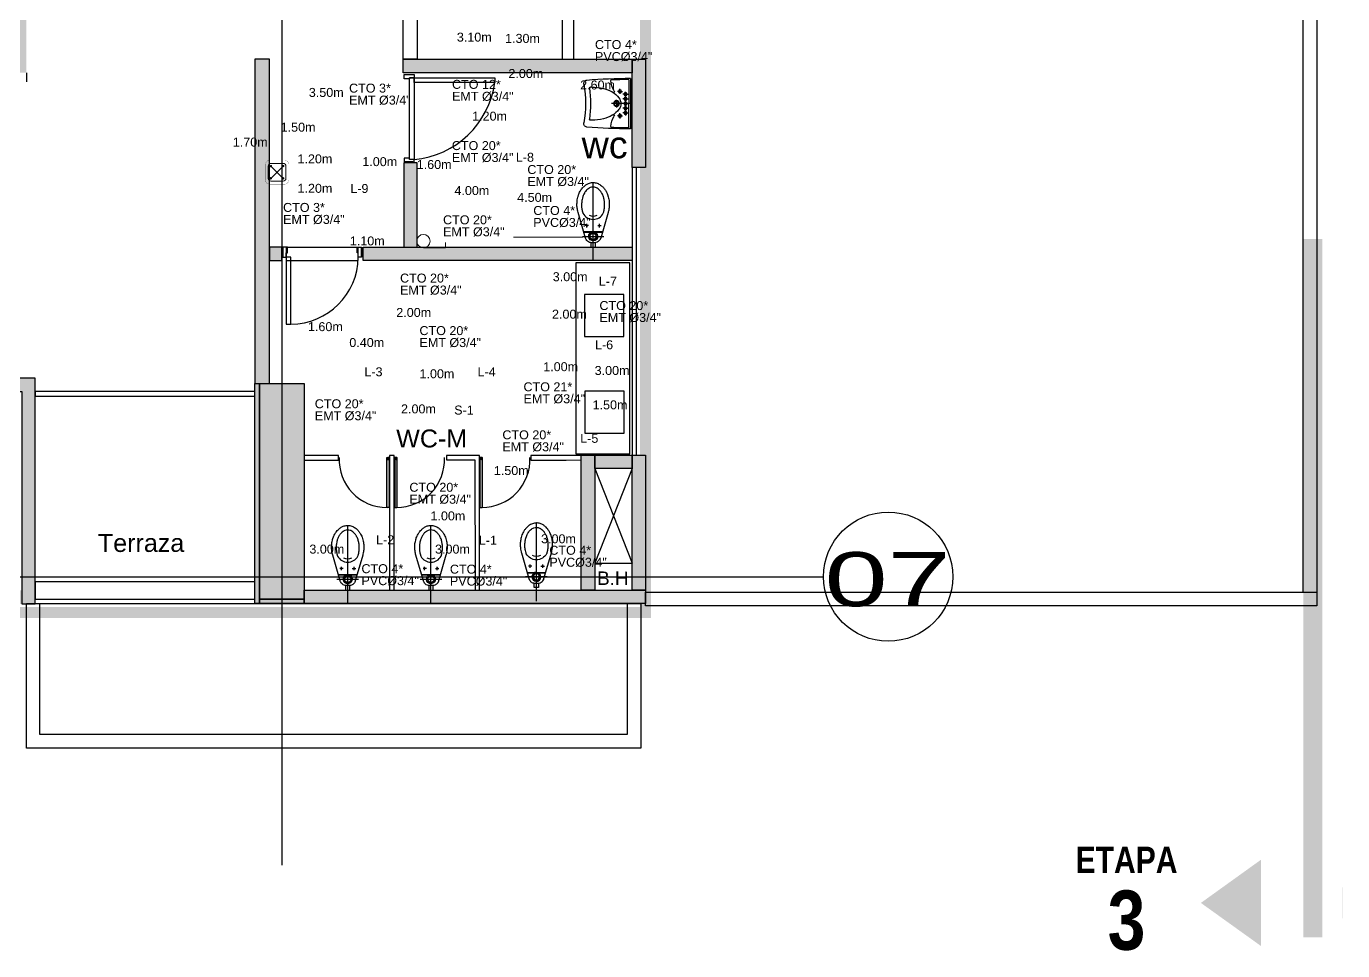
# Model space of a CAD drawing. Header units: metres. Extents: x 357 to 1031, y 43 to 2905.
# Drawn here: x 680.86 to 695.52, y 2471.17 to 2481.47 of the extents above; entities that cross this region are included whole.
import ezdxf
from ezdxf.lldxf.tags import DXFTag

# ---------------------------------------------------------------- set-up
doc = ezdxf.new("R2010")
doc.units = ezdxf.units.M
for name, pattern in [('DASHED2', [9.525, 6.35, -3.175]), ('HIDDEN', [9.525, 6.35, -3.175]), ('HIDDEN2', [4.7625, 3.175, -1.5875]), ('LÍNEAS_OCULTASX2', [0.75, 0.5, -0.25])]:
    doc.linetypes.add(name, pattern=pattern)
for name, color, linetype, lineweight in [('-CN-GYD-ILUMINACIÓN', 3, 'Continuous', 20), ('-CN-GYD-TUBERIA PVC', 96, 'PVC_LINE', 25), ('-CN-GYD-TUBERÍA TOMACORRIENTE PVC', 86, 'Continuous', 18), ('TEXTOS', 250, 'Continuous', 20)]:
    doc.layers.add(name, color=color, linetype=linetype, lineweight=lineweight)
for name, color, linetype in [('CAJA DE PASO', 86, 'Continuous'), ('GG_PISO 5', 8, 'Continuous'), ('GG_PROYECCION', 9, 'DASHED2'), ('TEXTOS MEDIDAS', 7, 'Continuous')]:
    doc.layers.add(name, color=color, linetype=linetype)
doc.styles.add('STANDAR NEGRITA', font='ARIALNB.TTF', dxfattribs={"height": 0.2})
doc.styles.get("Standard").update_dxf_attribs({"font": 'arial.ttf'})
doc.styles.add('style2', font='arial.ttf', dxfattribs={"width": 1.5})
tags = doc.linetypes.add('PVC_LINE', pattern='A,0.5,-0.2,["PVC",Standard,S=0.1,R=0,X=-0.1,Y=-0.05],-0.25', length=0.95).pattern_tags.tags
tags[6] = DXFTag(74, 10)

# ---------------------------------------------------------------- blocks, each defined once
blk = doc.blocks.new('lav discapacitados')
for p, q in [((0.135, 0.125), (0.135, 0.14)), ((0.503, 0.125), (0.503, 0.14)), ((0.319, -0.317), (0.319, -0.096)), ((0.319, -0.15), (0.319, -0.122)), ((0.058, -0.289), (0.319, -0.289)), ((0.183, -0.19), (0.154, -0.19)), ((0.183, -0.19), (0.183, -0.162)), ((0.183, -0.19), (0.183, -0.218)), ((0.183, -0.19), (0.211, -0.19)), ((0.215, -0.251), (0.187, -0.251)), ((0.215, -0.251), (0.215, -0.223)), ((0.215, -0.251), (0.243, -0.251)), ((0.215, -0.251), (0.215, -0.28)), ((0.267, -0.251), (0.239, -0.251)), ((0.267, -0.251), (0.267, -0.223)), ((0.267, -0.251), (0.295, -0.251)), ((0.267, -0.251), (0.267, -0.28)), ((0.319, -0.15), (0.276, -0.15)), ((0.319, -0.251), (0.291, -0.251)), ((0.319, -0.15), (0.362, -0.15)), ((0.319, -0.15), (0.319, -0.178)), ((0.319, -0.251), (0.319, -0.223)), ((0.319, -0.251), (0.348, -0.251)), ((0.319, -0.251), (0.319, -0.28)), ((0.58, -0.289), (0.319, -0.289)), ((0.371, -0.251), (0.343, -0.251)), ((0.371, -0.251), (0.371, -0.223)), ((0.371, -0.251), (0.4, -0.251)), ((0.371, -0.251), (0.371, -0.28)), ((0.424, -0.251), (0.395, -0.251)), ((0.424, -0.251), (0.424, -0.223)), ((0.424, -0.251), (0.452, -0.251)), ((0.424, -0.251), (0.424, -0.28)), ((0.456, -0.19), (0.427, -0.19)), ((0.456, -0.19), (0.456, -0.162)), ((0.456, -0.19), (0.484, -0.19)), ((0.456, -0.19), (0.456, -0.218)), ((0.038, -0.307), (0.601, -0.307))]:
    blk.add_line(p, q)
blk.add_lwpolyline([(0.135, 0.125, 0.057771), (0.15, -0.005, 0.071436), (0.189, -0.104, 0.106424), (0.255, -0.178, 0.158971), (0.319, -0.199, 0.158971)], format="xyb")
for centre, radius in [((0.319, -0.15), 0.0325), ((0.319, -0.15), 0.023), ((0.319, -0.251), 0.0174)]:
    blk.add_circle(centre, radius)
at = {"linetype": 'Continuous'}
for centre in [(0.183, -0.19), (0.215, -0.251), (0.267, -0.251), (0.371, -0.251), (0.424, -0.251), (0.456, -0.19)]:
    blk.add_circle(centre, 0.0174, dxfattribs=at)
for centre, radius, start, end in [((5.796, -0.307), 5.759, 175.151, 180), ((0.097, 0.176), 0.0385, 79.4854, 175.151), ((0.319, 1.375), 1.181, 259.4854, 280.5146), ((0.145, 0.14), 0.0102, 81.9935, 180), ((0.319, 1.375), 1.237, 261.9935, 278.0065), ((0.493, 0.14), 0.0102, 0, 98.0065), ((0.542, 0.176), 0.0385, 4.849, 100.5146), ((-5.158, -0.307), 5.759, 0, 4.849), ((-0.066, 0.125), 0.57, 346.7746, 0), ((5.796, -0.307), 5.748, 177.9207, 179.7162), ((0.062, -0.099), 0.0102, 88.9603, 177.9207), ((0.058, -0.307), 0.218, 56.4295, 88.9603), ((0.185, -0.117), 0.0102, 236.4295, 31.5913), ((0.244, 0.012), 0.236, 306.1312, 330.4303), ((0.454, -0.117), 0.0102, 148.4087, 303.5705), ((0.124, 0.08), 0.374, 330.4303, 346.7746), ((0.58, -0.307), 0.218, 91.0397, 123.5705), ((0.576, -0.099), 0.0102, 2.0793, 91.0397), ((-5.158, -0.307), 5.748, 0.2838, 2.0793), ((0.058, -0.279), 0.0102, 179.7162, 270), ((0.319, -0.091), 0.109, 270, 306.1312), ((0.58, -0.279), 0.0102, 270, 0.2838)]:
    blk.add_arc(centre, radius, start, end)
blk = doc.blocks.new('Caja de paso')
at = {"layer": '-CN-GYD-TUBERÍA TOMACORRIENTE PVC', "const_width": 0.00173}
blk.add_lwpolyline([(-0.111, 0.067), (-0.111, -0.067, 0.414214), (-0.067, -0.111), (0.067, -0.111, 0.414214), (0.111, -0.067), (0.111, 0.067, 0.414214), (0.067, 0.111), (-0.067, 0.111, 0.414214)], format="xyb", close=True, dxfattribs=at)
at = {"layer": '-CN-GYD-TUBERÍA TOMACORRIENTE PVC'}
blk.add_lwpolyline([(-0.057, -0.082), (0.057, -0.082, 0.414214), (0.082, -0.057), (0.082, 0.057, 0.414214), (0.057, 0.082), (-0.057, 0.082, 0.414214), (-0.082, 0.057), (-0.082, -0.057, 0.414214)], format="xyb", close=True, dxfattribs=at)
at = {"layer": '-CN-GYD-TUBERÍA TOMACORRIENTE PVC', "linetype": 'LÍNEAS_OCULTASX2'}
for points in [[(-0.057, 0.057), (0.057, -0.057)], [(0.057, 0.057), (-0.057, -0.057)]]:
    blk.add_lwpolyline(points, dxfattribs=at)
at = {"layer": '-CN-GYD-TUBERÍA TOMACORRIENTE PVC'}
for centre in [(-0.057, 0.057), (0.057, 0.057), (-0.057, -0.057), (0.057, -0.057)]:
    blk.add_circle(centre, 0.00665, dxfattribs=at)
blk = doc.blocks.new('A$C14b492fb')
at = {"layer": '-CN-GYD-ILUMINACIÓN', "color": 3, "extrusion": (0, 0, -1)}
blk.add_lwpolyline([(0, 0.353), (0, 0), (-0.086, 0)], dxfattribs=at)
blk.add_circle((-0.106, 0.353), 0.106, dxfattribs=at)

msp = doc.modelspace()

# ---------------------------------------------------------------- hatches: boundary and pattern name
at = {"layer": 'GG_PISO 5'}
h = msp.add_hatch(color=256, dxfattribs=at)
h.paths.add_polyline_path([(667.959, 2527.915), (667.459, 2527.915), (667.459, 2529.415), (667.959, 2529.415)])
h.paths.add_polyline_path([(660.459, 2527.915), (659.959, 2527.915), (659.959, 2529.415), (660.459, 2529.415)])
h.paths.add_polyline_path([(683.957, 2527.915), (683.457, 2527.915), (683.457, 2529.415), (683.957, 2529.415)])
h.paths.add_polyline_path([(676.459, 2527.915), (675.959, 2527.915), (675.959, 2529.415), (676.459, 2529.415)])
h.paths.add_polyline_path([(684.457, 2519.39), (684.457, 2518.89), (682.957, 2518.89), (682.957, 2519.39)])
h.paths.add_polyline_path([(668.459, 2519.39), (668.459, 2518.89), (666.959, 2518.89), (666.959, 2519.39)])
h.paths.add_polyline_path([(675.459, 2519.39), (675.459, 2518.89), (676.959, 2518.89), (676.959, 2519.39)])
h.paths.add_polyline_path([(659.459, 2519.39), (659.459, 2518.89), (660.959, 2518.89), (660.959, 2519.39)])
h.paths.add_polyline_path([(684.457, 2511.39), (684.457, 2510.89), (682.957, 2510.89), (682.957, 2511.39)])
h.paths.add_polyline_path([(668.459, 2511.39), (668.459, 2510.89), (666.959, 2510.89), (666.959, 2511.39)])
h.paths.add_polyline_path([(675.459, 2511.39), (675.459, 2510.89), (676.959, 2510.89), (676.959, 2511.39)])
h.paths.add_polyline_path([(659.459, 2511.39), (659.459, 2510.89), (660.959, 2510.89), (660.959, 2511.39)])
h.paths.add_polyline_path([(684.457, 2501.29), (684.457, 2500.79), (682.957, 2500.79), (682.957, 2501.29)])
h.paths.add_polyline_path([(668.459, 2501.29), (668.459, 2500.79), (666.959, 2500.79), (666.959, 2501.29)])
h.paths.add_polyline_path([(675.459, 2501.29), (675.459, 2500.79), (676.959, 2500.79), (676.959, 2501.29)])
h.paths.add_polyline_path([(659.459, 2501.29), (659.459, 2500.79), (660.959, 2500.79), (660.959, 2501.29)])
h.paths.add_polyline_path([(684.457, 2493.29), (684.457, 2492.79), (682.957, 2492.79), (682.957, 2493.29)])
h.paths.add_polyline_path([(668.459, 2493.29), (668.459, 2492.79), (666.959, 2492.79), (666.959, 2493.29)])
h.paths.add_polyline_path([(675.459, 2493.29), (675.459, 2492.79), (676.959, 2492.79), (676.959, 2493.29)])
h.paths.add_polyline_path([(659.459, 2493.29), (659.459, 2492.79), (660.959, 2492.79), (660.959, 2493.29)])
h.paths.add_polyline_path([(676.459, 2483.613), (675.959, 2483.613), (675.959, 2482.115), (676.459, 2482.117)])
h.paths.add_polyline_path([(682.561, 2483.615), (684.061, 2483.615), (684.061, 2483.115), (682.561, 2483.115)])
h.paths.add_polyline_path([(660.459, 2482.115), (660.459, 2483.615), (659.959, 2483.615), (659.959, 2482.115)])
h.paths.add_polyline_path([(667.959, 2482.115), (667.959, 2483.446), (667.459, 2483.446), (667.459, 2482.115)])
h.paths.add_polyline_path([(683.457, 2475.09), (683.457, 2477.49), (683.957, 2477.49), (683.957, 2475.09)])
h.paths.add_polyline_path([(675.959, 2477.49), (675.959, 2475.09), (676.459, 2475.09), (676.459, 2477.49)])
h.paths.add_polyline_path([(667.459, 2477.49), (667.459, 2475.09), (667.959, 2475.09), (667.959, 2477.49)])
h.paths.add_polyline_path([(660.459, 2477.49), (660.459, 2475.09), (659.959, 2475.09), (659.959, 2477.49)])
at = {"layer": 'GG_PISO 5', "ltscale": 0.03}
h = msp.add_hatch(color=256, dxfattribs=at)
h.dxf.hatch_style = 1
h.paths.add_polyline_path([(669.122, 2483.446), (669.272, 2483.446), (669.273, 2482.267), (669.123, 2482.267)])
h.paths.add_polyline_path([(670.835, 2482.11), (670.834, 2482.27), (667.959, 2482.27), (667.959, 2482.115)])
h.paths.add_polyline_path([(667.609, 2477.491), (667.609, 2482.116), (667.459, 2482.116), (667.459, 2477.857), (667.459, 2477.491)])
h.paths.add_polyline_path([(670.837, 2478.94), (670.687, 2478.94), (670.686, 2482.11), (670.836, 2482.11)])
h.paths.add_polyline_path([(669.618, 2479.09), (669.619, 2477.401), (669.769, 2477.401), (669.768, 2479.09)])
h.paths.add_polyline_path([(669.769, 2477.401), (669.919, 2477.401), (669.919, 2477.551), (669.769, 2477.551)])
h.paths.add_polyline_path([(671.019, 2477.551), (670.869, 2477.551), (670.869, 2476.901), (671.019, 2476.901)])
h.paths.add_polyline_path([(670.819, 2477.401), (670.869, 2477.401), (670.869, 2477.551), (670.819, 2477.551)])
h.paths.add_polyline_path([(670.869, 2475.701), (670.869, 2475.206), (671.019, 2475.206), (671.019, 2475.701)])
h.paths.add_polyline_path([(667.459, 2475.056), (671.019, 2475.056), (671.019, 2475.206), (667.959, 2475.206), (667.959, 2475.091), (667.459, 2475.091)])
h.paths.add_polyline_path([(674.334, 2477.551), (674.334, 2477.401), (673.768, 2477.401), (673.768, 2475.036), (673.618, 2475.036), (673.618, 2477.551)])
h.paths.add_polyline_path([(676.887, 2477.551), (676.887, 2477.401), (676.459, 2477.401), (676.459, 2477.491), (675.959, 2477.491), (675.959, 2477.401), (675.534, 2477.401), (675.534, 2477.551)])
h.paths.add_polyline_path([(673.768, 2475.036), (680.81, 2475.036), (680.81, 2475.189), (673.768, 2475.189)])
h.paths.add_polyline_path([(679.086, 2477.551), (679.086, 2477.401), (678.087, 2477.401), (678.087, 2477.551)])
h.paths.add_polyline_path([(678.511, 2475.189), (678.661, 2475.189), (678.661, 2477.401), (678.511, 2477.401), (678.511, 2477.403), (678.511, 2475.189), (678.511, 2475.189)])
h.paths.add_polyline_path([(680.286, 2477.551), (680.286, 2477.401), (680.81, 2477.401), (680.81, 2475.036), (680.961, 2475.036), (680.961, 2477.551)])
h.paths.add_polyline_path([(683.957, 2475.191), (687.758, 2475.191), (687.758, 2475.041), (683.406, 2475.041), (683.406, 2477.49), (683.457, 2477.49), (683.457, 2475.09), (683.957, 2475.09)])
h.paths.add_polyline_path([(687.192, 2476.695), (687.192, 2475.191), (687.042, 2475.191), (687.042, 2476.695)], flags=17)
h.paths.add_polyline_path([(687.192, 2476.695), (687.608, 2476.695), (687.608, 2476.545), (687.192, 2476.545)], flags=17)
h.paths.add_polyline_path([(687.758, 2476.695), (687.758, 2475.191), (687.608, 2475.191), (687.608, 2476.695)])
h.paths.add_polyline_path([(683.57, 2477.49), (683.57, 2481.103), (683.406, 2481.103), (683.406, 2477.49)])
h.paths.add_polyline_path([(684.613, 2479.011), (687.608, 2479.011), (687.608, 2478.861), (684.613, 2478.861)])
h.paths.add_polyline_path([(685.065, 2479.95), (685.065, 2479.011), (685.215, 2479.011), (685.215, 2479.95)])
h.paths.add_polyline_path([(683.707, 2479.011), (683.57, 2479.011), (683.57, 2478.861), (683.707, 2478.861)])
h.paths.add_polyline_path([(687.758, 2481.103), (687.758, 2479.899), (687.608, 2479.899), (687.608, 2481.103)])
h.paths.add_polyline_path([(685.059, 2481.103), (687.608, 2481.103), (687.608, 2480.953), (685.059, 2480.953)])
h.paths.add_polyline_path([(685.065, 2484.871), (685.065, 2483.31), (685.215, 2483.31), (685.215, 2484.871)])
h.paths.add_polyline_path([(686.83, 2484.867), (685.065, 2484.871), (685.065, 2485.021), (686.831, 2485.017)])
h.paths.add_polyline_path([(682.561, 2483.617), (678.91, 2483.617), (678.91, 2483.467), (682.561, 2483.467)])
h.paths.add_polyline_path([(680.86, 2481.103), (680.71, 2481.103), (680.71, 2482.428), (680.86, 2482.428)])
h.paths.add_polyline_path([(680.71, 2482.114), (680.71, 2482.264), (680.077, 2482.265), (680.077, 2482.115)])
h.paths.add_polyline_path([(673.972, 2481.103), (680.86, 2481.103), (680.86, 2480.953), (673.972, 2480.953)])
h.paths.add_polyline_path([(679.211, 2481.103), (679.061, 2481.103), (679.061, 2482.114), (679.211, 2482.114)])
h.paths.add_polyline_path([(678.623, 2482.114), (678.623, 2482.264), (679.277, 2482.265), (679.277, 2482.115)])
h.paths.add_polyline_path([(677.259, 2482.115), (677.259, 2482.265), (677.823, 2482.265), (677.823, 2482.115)])
h.paths.add_polyline_path([(677.562, 2481.103), (677.412, 2481.103), (677.412, 2482.115), (677.562, 2482.115)])
h.paths.add_polyline_path([(673.972, 2482.115), (673.972, 2482.27), (675.959, 2482.265), (675.959, 2482.115)])
h.paths.add_polyline_path([(678.91, 2483.617), (678.91, 2486.316), (679.06, 2486.316), (679.06, 2483.617)])
h.paths.add_polyline_path([(686.958, 2486.466), (678.91, 2486.466), (678.91, 2486.316), (686.958, 2486.316)])
at = {"layer": 'GG_PISO 5'}
h = msp.add_hatch(color=256, dxfattribs=at)
edge = h.paths.add_edge_path()
edge.add_line((684.901, 2476.668), (684.901, 2476.114))
edge.add_arc((684.896, 2476.114), 0.00439, -89.9997, 0.0003, ccw=False)
edge.add_line((684.896, 2476.11), (684.879, 2476.11))
edge.add_arc((684.879, 2476.114), 0.00439, 180.0003, 270.0003, ccw=False)
edge.add_line((684.875, 2476.114), (684.875, 2476.664))
edge.add_arc((684.879, 2476.664), 0.00439, 90.0003, 180.0003, ccw=False)
edge.add_line((684.879, 2476.668), (684.901, 2476.668))
h = msp.add_hatch(color=256, dxfattribs=at)
edge = h.paths.add_edge_path()
edge.add_line((684.964, 2476.669), (684.964, 2476.115))
edge.add_arc((684.969, 2476.115), 0.00439, 179.9997, 269.9997)
edge.add_line((684.969, 2476.11), (684.986, 2476.11))
edge.add_arc((684.986, 2476.115), 0.00439, 269.9997, 359.9997)
edge.add_line((684.99, 2476.115), (684.99, 2476.664))
edge.add_arc((684.986, 2476.664), 0.00439, 359.9997, 449.9997)
edge.add_line((684.986, 2476.669), (684.964, 2476.669))
h = msp.add_hatch(color=256, dxfattribs=at)
edge = h.paths.add_edge_path()
edge.add_line((685.914, 2476.669), (685.914, 2476.116))
edge.add_arc((685.919, 2476.116), 0.00439, 179.9997, 269.9997)
edge.add_line((685.919, 2476.111), (685.936, 2476.111))
edge.add_arc((685.936, 2476.116), 0.00439, 269.9997, 359.9997)
edge.add_line((685.941, 2476.116), (685.941, 2476.665))
edge.add_arc((685.936, 2476.665), 0.00439, 359.9997, 449.9997)
edge.add_line((685.936, 2476.669), (685.914, 2476.669))
h = msp.add_hatch(color=256, dxfattribs=at)
h.dxf.hatch_style = 1
h.paths.add_polyline_path([(695.52, 2472.186), (695.52, 2471.227), (695.524, 2471.706)])
h.paths.add_polyline_path([(694.613, 2472.186), (694.613, 2471.227), (693.945, 2471.706)])

# ---------------------------------------------------------------- linework, layer by layer
at = {"layer": '-CN-GYD-TUBERIA PVC', "linetype": 'PVC_LINE', "ltscale": 10, "const_width": 0.01, "elevation": 0}
for points in [[(687.062, 2479.123), (686.287, 2479.123)], [(684.441, 2475.416), (684.441, 2475.911)], [(685.368, 2475.866), (685.368, 2475.416)]]:
    msp.add_lwpolyline(points, dxfattribs=at)
at = {"layer": '-CN-GYD-TUBERIA PVC', "linetype": 'PVC_LINE', "ltscale": 10, "const_width": 0.01}
msp.add_lwpolyline([(686.543, 2475.914), (686.543, 2475.416)], dxfattribs=at)
at = {"layer": 'GG_PISO 5'}
for p, q in [((683.707, 2531.685), (683.707, 2472.125)), ((683.707, 2531.685), (683.707, 2472.125)), ((684.881, 2476.661), (684.881, 2476.648)), ((684.903, 2476.666), (684.886, 2476.666)), ((684.886, 2476.644), (684.903, 2476.644)), ((684.903, 2476.644), (684.903, 2476.666)), ((684.903, 2476.666), (684.903, 2476.613)), ((684.907, 2476.666), (684.903, 2476.666)), ((684.903, 2476.613), (684.907, 2476.613)), ((684.907, 2476.613), (684.907, 2476.666)), ((684.958, 2476.614), (684.958, 2476.666)), ((684.958, 2476.666), (684.962, 2476.666)), ((684.962, 2476.614), (684.958, 2476.614)), ((684.962, 2476.666), (684.98, 2476.666)), ((684.962, 2476.644), (684.962, 2476.666)), ((684.962, 2476.666), (684.962, 2476.614)), ((684.98, 2476.644), (684.962, 2476.644)), ((684.984, 2476.662), (684.984, 2476.649)), ((685.908, 2476.615), (685.908, 2476.667)), ((685.908, 2476.667), (685.912, 2476.667)), ((685.912, 2476.615), (685.908, 2476.615)), ((685.912, 2476.667), (685.93, 2476.667)), ((685.912, 2476.645), (685.912, 2476.667)), ((685.912, 2476.667), (685.912, 2476.615)), ((685.93, 2476.645), (685.912, 2476.645)), ((685.934, 2476.663), (685.934, 2476.65)), ((687.608, 2476.545), (687.192, 2475.491)), ((687.192, 2476.545), (687.608, 2475.491)), ((657.939, 2475.34), (689.742, 2475.34))]:
    msp.add_line(p, q, dxfattribs=at)
at = {"layer": 'GG_PISO 5', "extrusion": (-1.55665e-06, -4.47371e-06, 1)}
for p, q in [((687.123, 2479.25, 0), (687.086, 2479.25, 0)), ((687.105, 2479.231, 0), (687.105, 2479.269, 0)), ((687.226, 2479.25, 0), (687.263, 2479.25, 0)), ((687.245, 2479.231, 0), (687.245, 2479.269, 0)), ((687.277, 2479.18, 0), (687.072, 2479.18, 0)), ((687.151, 2479.174, 0), (687.073, 2479.174, 0)), ((687.276, 2479.174, 0), (687.198, 2479.174, 0)), ((684.39, 2475.431, 0), (684.352, 2475.431, 0)), ((684.371, 2475.412, 0), (684.371, 2475.45, 0)), ((684.492, 2475.431, 0), (684.53, 2475.431, 0)), ((684.511, 2475.412, 0), (684.511, 2475.45, 0)), ((685.317, 2475.431, 0), (685.28, 2475.431, 0)), ((685.298, 2475.412, 0), (685.298, 2475.45, 0)), ((685.42, 2475.431, 0), (685.457, 2475.431, 0)), ((685.438, 2475.412, 0), (685.438, 2475.45, 0)), ((684.544, 2475.361, 0), (684.338, 2475.361, 0)), ((684.417, 2475.355, 0), (684.34, 2475.355, 0)), ((684.542, 2475.355, 0), (684.465, 2475.355, 0)), ((685.471, 2475.361, 0), (685.265, 2475.361, 0)), ((685.345, 2475.355, 0), (685.267, 2475.355, 0)), ((685.47, 2475.355, 0), (685.392, 2475.355, 0))]:
    msp.add_line(p, q, dxfattribs=at)
at = {"layer": 'GG_PISO 5', "extrusion": (1.55665e-06, -4.47371e-06, 1)}
for p, q in [((686.492, 2475.458, 0), (686.454, 2475.458, 0)), ((686.473, 2475.439, 0), (686.473, 2475.477, 0)), ((686.594, 2475.458, 0), (686.632, 2475.458, 0)), ((686.613, 2475.439, 0), (686.613, 2475.477, 0)), ((686.44, 2475.388, 0), (686.646, 2475.388, 0)), ((686.442, 2475.382, 0), (686.519, 2475.382, 0)), ((686.567, 2475.382, 0), (686.644, 2475.382, 0))]:
    msp.add_line(p, q, dxfattribs=at)
at = {"layer": 'GG_PISO 5', "ltscale": 5, "const_width": 0.12}
msp.add_lwpolyline([(656.165, 2529.416), (687.758, 2529.416), (687.758, 2474.941), (656.165, 2474.941)], close=True, dxfattribs=at)
at = {"layer": 'GG_PISO 5'}
for points in [[(695.085, 2475.166), (695.085, 2529.491), (695.235, 2529.491), (695.235, 2475.166)], [(685.13, 2480.884), (685.068, 2480.884), (685.068, 2480.934), (685.18, 2480.934), (685.18, 2480.896), (685.13, 2480.896), (685.13, 2480.884)], [(685.13, 2480), (685.068, 2480), (685.068, 2479.961), (685.18, 2479.961), (685.18, 2479.987), (685.13, 2479.987), (685.13, 2480)], [(685.168, 2479.95), (685.168, 2479.961), (685.081, 2479.961), (685.081, 2479.95)], [(683.707, 2478.911), (683.719, 2478.911), (683.719, 2478.998), (683.707, 2478.998)], [(683.77, 2478.949), (683.77, 2479.01), (683.719, 2479.01), (683.719, 2478.898), (683.757, 2478.898), (683.757, 2478.949), (683.77, 2478.949)], [(684.546, 2478.949), (684.546, 2479.01), (684.596, 2479.01), (684.596, 2478.898), (684.558, 2478.898), (684.558, 2478.949), (684.546, 2478.949)], [(684.609, 2478.911), (684.596, 2478.911), (684.596, 2478.998), (684.609, 2478.998)]]:
    msp.add_lwpolyline(points, dxfattribs=at)
for points in [[(686.83, 2481.103), (686.96, 2481.103), (686.96, 2486.316), (686.83, 2486.316)], [(685.215, 2481.103), (685.058, 2481.103), (685.058, 2481.606), (685.215, 2481.606)], [(683.57, 2477.49), (683.57, 2481.103), (683.406, 2481.103), (683.406, 2477.49)], [(685.059, 2481.103), (687.608, 2481.103), (687.608, 2480.953), (685.059, 2480.953)], [(687.758, 2481.103), (687.758, 2479.899), (687.608, 2479.899), (687.608, 2481.103)], [(685.13, 2480.896), (685.18, 2480.896), (685.18, 2479.987), (685.13, 2479.987)], [(685.065, 2479.95), (685.065, 2479.011), (685.215, 2479.011), (685.215, 2479.95)], [(687.608, 2476.695), (687.658, 2476.695), (687.658, 2479.899), (687.608, 2479.899)], [(683.707, 2479.011), (683.57, 2479.011), (683.57, 2478.861), (683.707, 2478.861)], [(683.757, 2479.008), (683.757, 2478.863), (684.558, 2478.863), (684.558, 2479.008)], [(684.613, 2479.011), (687.608, 2479.011), (687.608, 2478.861), (684.613, 2478.861)], [(687.582, 2476.71), (687.582, 2478.835), (686.982, 2478.835), (686.982, 2476.71)], [(687.077, 2478.015), (687.515, 2478.015), (687.515, 2478.482), (687.077, 2478.482)], [(680.286, 2477.551), (680.286, 2477.401), (680.81, 2477.401), (680.81, 2475.036), (680.961, 2475.036), (680.961, 2477.551)], [(683.457, 2475.041), (683.406, 2475.041), (683.406, 2477.49), (683.457, 2477.49)], [(683.457, 2475.09), (683.457, 2477.49), (683.957, 2477.49), (683.957, 2475.09)], [(683.406, 2477.351), (683.406, 2477.401), (680.961, 2477.401), (680.961, 2477.351)], [(687.082, 2476.939), (687.52, 2476.939), (687.52, 2477.406), (687.082, 2477.406)], [(684.339, 2476.689), (683.957, 2476.688), (683.957, 2476.638), (683.957, 2476.638), (683.957, 2476.638), (684.339, 2476.639)], [(684.959, 2475.191), (684.958, 2476.689), (684.907, 2476.689), (684.907, 2476.639), (684.907, 2476.639), (684.908, 2475.191)], [(685.909, 2475.191), (685.908, 2476.69), (685.54, 2476.69), (685.54, 2476.64), (685.858, 2476.64), (685.859, 2475.191)], [(687.042, 2476.69), (686.482, 2476.689), (686.482, 2476.639), (686.874, 2476.639), (686.874, 2476.639), (687.042, 2476.64)], [(687.192, 2476.695), (687.192, 2475.191), (687.042, 2475.191), (687.042, 2476.695)], [(687.192, 2476.695), (687.608, 2476.695), (687.608, 2476.545), (687.192, 2476.545)], [(687.758, 2476.695), (687.758, 2475.191), (687.608, 2475.191), (687.608, 2476.695)], [(687.192, 2476.545), (687.192, 2475.491), (687.608, 2475.491), (687.608, 2476.545)], [(683.406, 2475.091), (683.406, 2475.284), (680.961, 2475.284), (680.961, 2475.091)], [(683.957, 2475.191), (687.758, 2475.191), (687.758, 2475.041), (683.957, 2475.041)], [(695.235, 2475.016), (687.758, 2475.016), (687.758, 2475.166), (695.235, 2475.166)], [(680.861, 2475.041), (687.705, 2475.041), (687.705, 2473.431), (680.861, 2473.431)], [(680.861, 2475.041), (687.705, 2475.041), (687.705, 2473.431), (680.861, 2473.431)], [(681.011, 2475.041), (687.555, 2475.041), (687.555, 2473.581), (681.011, 2473.581)], [(681.011, 2475.041), (687.555, 2475.041), (687.555, 2473.581), (681.011, 2473.581)], [(683.457, 2475.041), (683.457, 2475.091), (683.957, 2475.091), (683.957, 2475.041)]]:
    msp.add_lwpolyline(points, close=True, dxfattribs=at)
at = {"layer": 'GG_PISO 5', "linetype": 'HIDDEN'}
for points in [[(685.18, 2480.846), (685.18, 2480.896), (686.079, 2480.896), (686.079, 2480.846)], [(683.808, 2478.898), (683.757, 2478.898), (683.757, 2478.154), (683.808, 2478.154)]]:
    msp.add_lwpolyline(points, close=True, dxfattribs=at)
at = {"layer": 'GG_PISO 5', "extrusion": (-1.55665e-06, -4.47371e-06, 1), "elevation": -0.012, "flags": 128}
for points in [[(687.342, 2479.398), (687.259, 2479.112, -0.016701), (687.257, 2479.107, -0.022806), (687.255, 2479.101, -0.021821), (687.252, 2479.096, -0.034751), (687.247, 2479.088, -0.036571), (687.24, 2479.08, -0.043988), (687.23, 2479.072, -0.052185), (687.218, 2479.065, -0.082496), (687.195, 2479.06, -0.014668), (687.191, 2479.06), (687.158, 2479.06, -0.083909), (687.135, 2479.064, -0.098699), (687.111, 2479.078, -0.082496), (687.097, 2479.096, -0.052185), (687.091, 2479.109, -0.009147), (687.09, 2479.112), (687.007, 2479.398, -0.038438), (686.997, 2479.446, -0.03221), (686.994, 2479.488, -0.004356), (686.995, 2479.494, -0.034754), (686.998, 2479.539, -0.021818), (687.004, 2479.566, -0.013779), (687.009, 2479.584, -0.009024), (687.012, 2479.592, -0.022804), (687.02, 2479.613, -0.021821), (687.03, 2479.633, -0.031515), (687.047, 2479.659, -0.003233), (687.049, 2479.661, -0.036571), (687.068, 2479.682, -0.043988), (687.094, 2479.704, -0.02205), (687.109, 2479.713, -0.030103), (687.123, 2479.72, -0.082496), (687.167, 2479.73, -0.014666), (687.174, 2479.73, -0.083908), (687.219, 2479.723, -0.043384), (687.24, 2479.713, -0.055079), (687.275, 2479.688, -0.050815), (687.302, 2479.659, -0.03155), (687.319, 2479.633, -0.052186), (687.34, 2479.585, -0.001468), (687.34, 2479.584, -0.042516), (687.352, 2479.53, -0.03221), (687.354, 2479.488, -0.004357), (687.354, 2479.482, -0.034752), (687.351, 2479.438, -0.02182), (687.345, 2479.41, -0.009707), (687.342, 2479.398)], [(687.175, 2479.68, 0.014666), (687.169, 2479.68, 0.082496), (687.142, 2479.674, 0.044795), (687.129, 2479.667, 0.007375), (687.125, 2479.664, 0.043988), (687.105, 2479.648, 0.036571), (687.09, 2479.632, 0.018877), (687.084, 2479.622, 0.015864), (687.077, 2479.611, 0.021821), (687.068, 2479.594, 0.022804), (687.061, 2479.576, 0.01791), (687.056, 2479.561, 0.004894), (687.055, 2479.556, 0.021818), (687.05, 2479.53, 0.034754), (687.046, 2479.488, 0.004356), (687.046, 2479.483, 0.03221), (687.048, 2479.444, 0.03362), (687.056, 2479.404, 0.010353), (687.059, 2479.395, 0.008488), (687.061, 2479.388)], [(687.288, 2479.388, 0.000935), (687.288, 2479.389, 0.017908), (687.293, 2479.404, 0.004894), (687.294, 2479.41, 0.02182), (687.299, 2479.435, 0.034752), (687.303, 2479.477, 0.004357), (687.303, 2479.483, 0.03221), (687.301, 2479.521, 0.033619), (687.293, 2479.561, 0.010353), (687.29, 2479.57, 0.052186), (687.272, 2479.611, 0.015899), (687.265, 2479.622, 0.066511), (687.24, 2479.652, 0.040373), (687.22, 2479.667, 0.058094), (687.203, 2479.675, 0.083908), (687.175, 2479.68)], [(684.608, 2475.578), (684.525, 2475.292, -0.016701), (684.524, 2475.288, -0.022806), (684.521, 2475.282, -0.021821), (684.519, 2475.277, -0.034751), (684.513, 2475.268, -0.036571), (684.506, 2475.261, -0.043988), (684.497, 2475.253, -0.052185), (684.484, 2475.246, -0.082496), (684.462, 2475.241, -0.014668), (684.458, 2475.241), (684.424, 2475.241, -0.083909), (684.401, 2475.245, -0.098699), (684.378, 2475.259, -0.082496), (684.363, 2475.277, -0.052185), (684.358, 2475.29, -0.009147), (684.357, 2475.292), (684.274, 2475.578, -0.038438), (684.264, 2475.627, -0.03221), (684.261, 2475.669, -0.004356), (684.261, 2475.674, -0.034754), (684.265, 2475.719, -0.021818), (684.271, 2475.747, -0.013779), (684.275, 2475.764, -0.009024), (684.278, 2475.773, -0.022804), (684.287, 2475.794, -0.021821), (684.297, 2475.814, -0.031515), (684.314, 2475.84, -0.003233), (684.315, 2475.842, -0.036571), (684.334, 2475.863, -0.043988), (684.36, 2475.885, -0.02205), (684.375, 2475.894, -0.030103), (684.39, 2475.901, -0.082496), (684.433, 2475.911, -0.014666), (684.441, 2475.911, -0.083908), (684.486, 2475.903, -0.043384), (684.507, 2475.894, -0.055079), (684.542, 2475.869, -0.050815), (684.568, 2475.84, -0.03155), (684.585, 2475.814, -0.052186), (684.606, 2475.766, -0.001468), (684.607, 2475.764, -0.042516), (684.618, 2475.71, -0.03221), (684.621, 2475.669, -0.004357), (684.621, 2475.663, -0.034752), (684.617, 2475.618, -0.02182), (684.611, 2475.591, -0.009707), (684.608, 2475.578)], [(684.441, 2475.861, 0.014666), (684.436, 2475.861, 0.082496), (684.409, 2475.855, 0.044795), (684.395, 2475.848, 0.007375), (684.391, 2475.845, 0.043988), (684.371, 2475.829, 0.036571), (684.357, 2475.812, 0.018877), (684.35, 2475.803, 0.015864), (684.343, 2475.791, 0.021821), (684.335, 2475.775, 0.022804), (684.327, 2475.757, 0.01791), (684.323, 2475.742, 0.004894), (684.321, 2475.736, 0.021818), (684.316, 2475.711, 0.034754), (684.313, 2475.669, 0.004356), (684.312, 2475.663, 0.03221), (684.315, 2475.625, 0.03362), (684.323, 2475.585, 0.010353), (684.325, 2475.576, 0.008488), (684.328, 2475.569)], [(684.554, 2475.569, 0.000935), (684.555, 2475.57, 0.017908), (684.559, 2475.585, 0.004894), (684.561, 2475.59, 0.02182), (684.566, 2475.616, 0.034752), (684.57, 2475.658, 0.004357), (684.57, 2475.663, 0.03221), (684.567, 2475.702, 0.033619), (684.559, 2475.742, 0.010353), (684.557, 2475.751, 0.052186), (684.539, 2475.791, 0.015899), (684.532, 2475.803, 0.066511), (684.506, 2475.833, 0.040373), (684.487, 2475.848, 0.058094), (684.469, 2475.856, 0.083908), (684.441, 2475.861)], [(685.535, 2475.578), (685.452, 2475.292, -0.016701), (685.451, 2475.288, -0.022806), (685.449, 2475.282, -0.021821), (685.446, 2475.277, -0.034751), (685.441, 2475.268, -0.036571), (685.434, 2475.261, -0.043988), (685.424, 2475.253, -0.052185), (685.411, 2475.246, -0.082496), (685.389, 2475.241, -0.014668), (685.385, 2475.241), (685.352, 2475.241, -0.083909), (685.329, 2475.245, -0.098699), (685.305, 2475.259, -0.082496), (685.291, 2475.277, -0.052185), (685.285, 2475.29, -0.009147), (685.284, 2475.292), (685.201, 2475.578, -0.038438), (685.191, 2475.627, -0.03221), (685.188, 2475.669, -0.004356), (685.188, 2475.674, -0.034754), (685.192, 2475.719, -0.021818), (685.198, 2475.747, -0.013779), (685.203, 2475.764, -0.009024), (685.205, 2475.773, -0.022804), (685.214, 2475.794, -0.021821), (685.224, 2475.814, -0.031515), (685.241, 2475.84, -0.003233), (685.243, 2475.842, -0.036571), (685.261, 2475.863, -0.043988), (685.288, 2475.885, -0.02205), (685.302, 2475.894, -0.030103), (685.317, 2475.901, -0.082496), (685.36, 2475.911, -0.014666), (685.368, 2475.911, -0.083908), (685.413, 2475.903, -0.043384), (685.434, 2475.894, -0.055079), (685.469, 2475.869, -0.050815), (685.496, 2475.84, -0.03155), (685.513, 2475.814, -0.052186), (685.533, 2475.766, -0.001468), (685.534, 2475.764, -0.042516), (685.546, 2475.71, -0.03221), (685.548, 2475.669, -0.004357), (685.548, 2475.663, -0.034752), (685.544, 2475.618, -0.02182), (685.539, 2475.591, -0.009707), (685.535, 2475.578)], [(685.368, 2475.861, 0.014666), (685.363, 2475.861, 0.082496), (685.336, 2475.855, 0.044795), (685.322, 2475.848, 0.007375), (685.319, 2475.845, 0.043988), (685.298, 2475.829, 0.036571), (685.284, 2475.812, 0.018877), (685.277, 2475.803, 0.015864), (685.27, 2475.791, 0.021821), (685.262, 2475.775, 0.022804), (685.255, 2475.757, 0.01791), (685.25, 2475.742, 0.004894), (685.249, 2475.736, 0.021818), (685.243, 2475.711, 0.034754), (685.24, 2475.669, 0.004356), (685.24, 2475.663, 0.03221), (685.242, 2475.625, 0.03362), (685.25, 2475.585, 0.010353), (685.253, 2475.576, 0.008488), (685.255, 2475.569)], [(685.482, 2475.569, 0.000935), (685.482, 2475.57, 0.017908), (685.486, 2475.585, 0.004894), (685.488, 2475.59, 0.02182), (685.493, 2475.616, 0.034752), (685.497, 2475.658, 0.004357), (685.497, 2475.663, 0.03221), (685.494, 2475.702, 0.033619), (685.486, 2475.742, 0.010353), (685.484, 2475.751, 0.052186), (685.466, 2475.791, 0.015899), (685.459, 2475.803, 0.066511), (685.433, 2475.833, 0.040373), (685.414, 2475.848, 0.058094), (685.396, 2475.856, 0.083908), (685.368, 2475.861)]]:
    msp.add_lwpolyline(points, format="xyb", dxfattribs=at)
at = {"layer": 'GG_PISO 5', "linetype": 'HIDDEN', "ltscale": 0.25, "extrusion": (-1.55665e-06, -4.47371e-06, 1), "elevation": -0.012}
for points in [[(687.175, 2478.86), (687.175, 2479.73)], [(687.055, 2479.13), (687.295, 2479.13)], [(684.441, 2475.041), (684.441, 2475.911)], [(685.368, 2475.041), (685.368, 2475.911)], [(684.321, 2475.311), (684.561, 2475.311)], [(685.248, 2475.311), (685.488, 2475.311)]]:
    msp.add_lwpolyline(points, dxfattribs=at)
at = {"layer": 'GG_PISO 5', "linetype": 'HIDDEN2', "ltscale": 1.5, "const_width": 0.213}
msp.add_lwpolyline([(695.193, 2479.1), (695.193, 2471.322)], dxfattribs=at)
at = {"layer": 'GG_PISO 5', "extrusion": (-1.55665e-06, -4.47371e-06, 1), "elevation": -0.012}
for points in [[(687.2, 2479.06), (687.15, 2479.06), (687.15, 2479.01), (687.2, 2479.01)], [(684.466, 2475.241), (684.416, 2475.241), (684.416, 2475.191), (684.466, 2475.191)], [(685.393, 2475.241), (685.343, 2475.241), (685.343, 2475.191), (685.393, 2475.191)]]:
    msp.add_lwpolyline(points, close=True, dxfattribs=at)
at = {"layer": 'GG_PISO 5'}
for points in [[(684.901, 2476.668), (684.901, 2476.114, -0.414214), (684.896, 2476.11), (684.879, 2476.11, -0.414214), (684.875, 2476.114), (684.875, 2476.664, -0.414214), (684.879, 2476.668)], [(684.964, 2476.669), (684.964, 2476.115, 0.414214), (684.969, 2476.11), (684.986, 2476.11, 0.414214), (684.99, 2476.115), (684.99, 2476.664, 0.414214), (684.986, 2476.669)], [(685.914, 2476.669), (685.914, 2476.116, 0.414214), (685.919, 2476.111), (685.936, 2476.111, 0.414214), (685.941, 2476.116), (685.941, 2476.665, 0.414214), (685.936, 2476.669)]]:
    msp.add_lwpolyline(points, format="xyb", close=True, dxfattribs=at)
at = {"layer": 'GG_PISO 5', "extrusion": (1.55665e-06, -4.47371e-06, 1), "elevation": -0.01, "flags": 128}
for points in [[(686.376, 2475.605), (686.459, 2475.319, 0.016701), (686.46, 2475.315, 0.022806), (686.463, 2475.309, 0.021821), (686.466, 2475.304, 0.034751), (686.471, 2475.296, 0.036571), (686.478, 2475.288, 0.043988), (686.487, 2475.28, 0.052185), (686.5, 2475.273, 0.082496), (686.522, 2475.268, 0.014668), (686.527, 2475.268), (686.56, 2475.268, 0.083909), (686.583, 2475.272, 0.098699), (686.606, 2475.286, 0.082496), (686.621, 2475.304, 0.052185), (686.627, 2475.317, 0.009147), (686.627, 2475.319), (686.71, 2475.605, 0.038438), (686.72, 2475.654, 0.03221), (686.723, 2475.696, 0.004356), (686.723, 2475.702, 0.034754), (686.719, 2475.746, 0.021818), (686.714, 2475.774, 0.013779), (686.709, 2475.791, 0.009024), (686.706, 2475.8, 0.022804), (686.698, 2475.821, 0.021821), (686.688, 2475.841, 0.031515), (686.67, 2475.867, 0.003233), (686.669, 2475.869, 0.036571), (686.65, 2475.89, 0.043988), (686.624, 2475.912, 0.02205), (686.609, 2475.921, 0.030103), (686.594, 2475.928, 0.082496), (686.551, 2475.938, 0.014666), (686.543, 2475.938, 0.083908), (686.499, 2475.93, 0.043384), (686.477, 2475.921, 0.055079), (686.442, 2475.896, 0.050815), (686.416, 2475.867, 0.03155), (686.399, 2475.841, 0.052186), (686.378, 2475.793, 0.001468), (686.378, 2475.791, 0.042516), (686.366, 2475.738, 0.03221), (686.363, 2475.696, 0.004357), (686.363, 2475.69, 0.034752), (686.367, 2475.645, 0.02182), (686.373, 2475.618, 0.009707), (686.376, 2475.605)], [(686.43, 2475.596, -0.000935), (686.43, 2475.597, -0.017908), (686.425, 2475.612, -0.004894), (686.424, 2475.617, -0.02182), (686.418, 2475.643, -0.034752), (686.415, 2475.685, -0.004357), (686.415, 2475.69, -0.03221), (686.417, 2475.729, -0.033619), (686.425, 2475.769, -0.010353), (686.428, 2475.778, -0.052186), (686.445, 2475.819, -0.015899), (686.452, 2475.83, -0.066511), (686.478, 2475.86, -0.040373), (686.497, 2475.875, -0.058094), (686.515, 2475.883, -0.083908), (686.543, 2475.888)], [(686.543, 2475.888, -0.014666), (686.548, 2475.888, -0.082496), (686.576, 2475.882, -0.044795), (686.589, 2475.875, -0.007375), (686.593, 2475.872, -0.043988), (686.613, 2475.856, -0.036571), (686.628, 2475.839, -0.018877), (686.634, 2475.83, -0.015864), (686.641, 2475.819, -0.021821), (686.65, 2475.802, -0.022804), (686.657, 2475.784, -0.01791), (686.661, 2475.769, -0.004894), (686.663, 2475.763, -0.021818), (686.668, 2475.738, -0.034754), (686.672, 2475.696, -0.004356), (686.672, 2475.69, -0.03221), (686.669, 2475.652, -0.03362), (686.661, 2475.612, -0.010353), (686.659, 2475.603, -0.008488), (686.657, 2475.596)]]:
    msp.add_lwpolyline(points, format="xyb", dxfattribs=at)
at = {"layer": 'GG_PISO 5', "linetype": 'HIDDEN', "ltscale": 0.25, "extrusion": (1.55665e-06, -4.47371e-06, 1), "elevation": -0.01}
for points in [[(686.543, 2475.068), (686.543, 2475.938)], [(686.663, 2475.338), (686.423, 2475.338)]]:
    msp.add_lwpolyline(points, dxfattribs=at)
at = {"layer": 'GG_PISO 5', "extrusion": (1.55665e-06, -4.47371e-06, 1), "elevation": -0.01}
msp.add_lwpolyline([(686.518, 2475.268), (686.568, 2475.268), (686.568, 2475.218), (686.518, 2475.218)], close=True, dxfattribs=at)
at = {"layer": 'GG_PISO 5'}
for centre in [(684.888, 2476.655), (684.977, 2476.655), (685.927, 2476.656)]:
    msp.add_circle(centre, 0.0022, dxfattribs=at)
at = {"layer": 'GG_PISO 5', "linetype": 'Continuous'}
msp.add_circle((690.462, 2475.34), 0.72, dxfattribs=at)
at = {"layer": 'GG_PISO 5'}
for centre, radius, start, end in [((685.091, 2480.98), 0.997, 275.1314, 352.2492), ((685.091, 2480.98), 0.997, 275.1314, 352.2492), ((683.807, 2478.905), 0.751, 270.044, 359.4867), ((684.886, 2476.661), 0.00439, 90.0003, 180.0003), ((684.886, 2476.648), 0.00439, 180.0003, 270.0003), ((684.98, 2476.662), 0.00439, 359.9997, 89.9997), ((684.98, 2476.649), 0.00439, 269.9997, 359.9997), ((685.93, 2476.663), 0.00439, 359.9997, 89.9997), ((685.93, 2476.65), 0.00439, 269.9997, 359.9997)]:
    msp.add_arc(centre, radius, start, end, dxfattribs=at)
at = {"layer": 'GG_PISO 5', "ltscale": 0.1}
for centre, start, end in [((684.878, 2476.643), 177.5486, 270.144), ((684.987, 2476.644), 269.856, 2.4514), ((685.938, 2476.644), 269.856, 2.4514)]:
    msp.add_arc(centre, 0.533, start, end, dxfattribs=at)
at = {"layer": 'GG_PISO 5', "extrusion": (-1.55665e-06, -4.47371e-06, 1)}
for centre, major_axis, start_param, end_param in [((687.175, 2479.448, 0), (0.121, -0.042), 3.962815, 6.131668), ((687.175, 2479.448, 0), (0.0863, -0.03), 4.528683, 5.5658), ((684.441, 2475.629, 0), (0.121, -0.042), 3.962815, 6.131668), ((684.441, 2475.629, 0), (0.0863, -0.03), 4.528683, 5.5658), ((685.368, 2475.629, 0), (0.121, -0.042), 3.962815, 6.131668), ((685.368, 2475.629, 0), (0.0863, -0.03), 4.528683, 5.5658)]:
    msp.add_ellipse(centre, major_axis=major_axis, ratio=1, start_param=start_param, end_param=end_param, dxfattribs=at)
for centre, major_axis in [((687.105, 2479.25, 0), (0.00567, -0.00197)), ((687.245, 2479.25, 0), (0.00567, -0.00197)), ((687.175, 2479.13, 0), (0.0472, -0.0164)), ((687.175, 2479.13, 0), (0.0425, -0.0148)), ((687.175, 2479.13, 0), (0.0331, -0.0115)), ((684.371, 2475.431, 0), (0.00567, -0.00197)), ((684.511, 2475.431, 0), (0.00567, -0.00197)), ((685.298, 2475.431, 0), (0.00567, -0.00197)), ((685.438, 2475.431, 0), (0.00567, -0.00197)), ((684.441, 2475.311, 0), (0.0472, -0.0164)), ((684.441, 2475.311, 0), (0.0425, -0.0148)), ((684.441, 2475.311, 0), (0.0331, -0.0115)), ((685.368, 2475.311, 0), (0.0472, -0.0164)), ((685.368, 2475.311, 0), (0.0425, -0.0148)), ((685.368, 2475.311, 0), (0.0331, -0.0115))]:
    msp.add_ellipse(centre, major_axis=major_axis, ratio=1, dxfattribs=at)
at = {"layer": 'GG_PISO 5', "extrusion": (-1.55665e-06, 4.47371e-06, -1)}
for major_axis, start_param, end_param in [((-0.121, -0.042), 3.962815, 6.131668), ((-0.0863, -0.03), 4.528683, 5.5658)]:
    msp.add_ellipse((686.543, 2475.656, 0), major_axis=major_axis, ratio=1, start_param=start_param, end_param=end_param, dxfattribs=at)
for centre, major_axis in [((686.473, 2475.458, 0), (-0.00567, -0.00197)), ((686.543, 2475.338, 0), (-0.0472, -0.0164)), ((686.613, 2475.458, 0), (-0.00567, -0.00197)), ((686.543, 2475.338, 0), (-0.0425, -0.0148)), ((686.543, 2475.338, 0), (-0.0331, -0.0115))]:
    msp.add_ellipse(centre, major_axis=major_axis, ratio=1, dxfattribs=at)
at = {"layer": 'GG_PROYECCION', "ltscale": 0.3}
msp.add_lwpolyline([(680.862, 2480.953), (680.862, 2480.853)], dxfattribs=at)

# ---------------------------------------------------------------- block references
at = {"xscale": 0.7, "yscale": 0.7, "rotation": 90}
msp.add_blockref('A$C14b492fb', (685.531, 2479.004), dxfattribs=at)
at = {"layer": 'CAJA DE PASO', "linetype": 'Continuous', "ltscale": 10, "xscale": 1.2, "yscale": 1.2, "zscale": 45.18280937220077}
msp.add_blockref('Caja de paso', (683.654, 2479.845), dxfattribs=at)
at = {"layer": 'GG_PISO 5', "xscale": -1, "rotation": 89.99999862940636}
msp.add_blockref('lav discapacitados', (687.284, 2480.929), dxfattribs=at)

# ---------------------------------------------------------------- texts
at = {"layer": 'GG_PISO 5'}
for s, height, rotation, p in [('wc  ', 0.3, 0.0669, (687.047, 2480)), ('WC-M ', 0.2, 0.0669, (684.981, 2476.779)), ('Terraza', 0.2, 0.0669, (681.658, 2475.615)), ('B.H', 0.15, 359.9331, (687.219, 2475.248))]:
    msp.add_text(s, height=height, rotation=rotation, dxfattribs=at).set_placement(p)
at = {"layer": 'GG_PISO 5', "style": 'style2', "width": 1.5}
msp.add_text('07', height=0.6031, rotation=0.0293, dxfattribs=at).set_placement((689.753, 2475.01))
at = {"layer": 'GG_PISO 5', "insert": (691.951, 2472.332), "char_height": 0.2925, "attachment_point": 1, "rotation": 0, "style": 'STANDAR NEGRITA'}
msp.add_mtext_dynamic_manual_height_columns('\\pxqc;ETAPA\\P{\\H2.255x;3}', width=2.33132, gutter_width=10, heights=[0], dxfattribs=at)
at = {"layer": 'TEXTOS', "char_height": 0.1, "width": 0.6806, "attachment_point": 1}
for s, insert in [('\\A1;\\pxsm0.8;CTO 4*\\PPVCØ3/4"        ', (687.195, 2481.317)), ('\\A1;\\pxsm0.8;CTO 3*\\PEMT Ø3/4"       ', (684.456, 2480.832)), ('\\A1;\\pxsm0.8;CTO 12*\\PEMT Ø3/4"       ', (685.603, 2480.874)), ('\\A1;\\pxsm0.8;CTO 20*\\PEMT Ø3/4"       ', (685.601, 2480.192)), ('\\A1;\\pxsm0.8;CTO 20*\\PEMT Ø3/4"       ', (686.442, 2479.925)), ('\\A1;\\pxsm0.8;CTO 3*\\PEMT Ø3/4"       ', (683.721, 2479.503)), ('\\A1;\\pxsm0.8;CTO 20*\\PEMT Ø3/4"       ', (685.503, 2479.365)), ('\\A1;\\pxsm0.8;CTO 4*\\PPVCØ3/4"        ', (686.508, 2479.469)), ('\\A1;\\pxsm0.8;CTO 20*\\PEMT Ø3/4"       ', (685.024, 2478.716)), ('\\A1;\\pxsm0.8;CTO 20*\\PEMT Ø3/4"       ', (687.245, 2478.41)), ('\\A1;\\pxsm0.8;CTO 20*\\PEMT Ø3/4"       ', (685.24, 2478.131)), ('\\A1;\\pxsm0.8;CTO 21*\\PEMT Ø3/4"       ', (686.399, 2477.505)), ('\\A1;\\pxsm0.8;CTO 20*\\PEMT Ø3/4"       ', (684.074, 2477.316)), ('\\A1;\\pxsm0.8;CTO 20*\\PEMT Ø3/4"       ', (686.164, 2476.97)), ('\\A1;\\pxsm0.8;CTO 20*\\PEMT Ø3/4"       ', (685.128, 2476.386)), ('\\A1;\\pxsm0.8;CTO 4*\\PPVCØ3/4"         ', (686.687, 2475.684)), ('\\A1;\\pxsm0.8;CTO 4*\\PPVCØ3/4"         ', (684.594, 2475.479)), ('\\A1;\\pxsm0.8;CTO 4*\\PPVCØ3/4"         ', (685.579, 2475.474))]:
    msp.add_mtext(s, dxfattribs=dict(at, insert=insert))
at = {"layer": 'TEXTOS', "char_height": 0.1, "attachment_point": 1}
for s, insert in [('\\pxqc;L-8', (686.028, 2480.062)), ('\\pxqc;L-9', (684.184, 2479.714)), ('\\pxqc;L-7', (686.952, 2478.68)), ('\\pxqc;L-6', (686.91, 2477.973)), ('\\pxqc;L-3', (684.341, 2477.672)), ('\\pxqc;L-4', (685.602, 2477.672)), ('\\pxqc;S-1', (685.349, 2477.246)), ('\\pxqc;L-5', (686.745, 2476.931)), ('\\pxqc;L-2', (684.471, 2475.801)), ('\\pxqc;L-1', (685.616, 2475.795))]:
    msp.add_mtext_dynamic_manual_height_columns(s, width=0.77349, gutter_width=0.325, heights=[0], dxfattribs=dict(at, insert=insert))
at = {"layer": 'TEXTOS MEDIDAS', "char_height": 0.1, "attachment_point": 1}
for s, insert in [('\\pxqc;3.10m', (685.714, 2481.4)), ('\\pxqc;1.30m', (686.251, 2481.386)), ('\\pxqc;3.50m', (684.065, 2480.784)), ('\\pxqc;1.50m', (683.751, 2480.397)), ('\\pxqc;1.70m', (683.218, 2480.231)), ('\\pxqc;1.20m', (683.939, 2480.044)), ('\\pxqc;1.00m', (684.661, 2480.013)), ('\\pxqc;1.60m', (685.267, 2479.981)), ('\\pxqc;1.20m', (683.939, 2479.716)), ('\\pxqc;1.10m', (684.522, 2479.13)), ('\\pxqc;3.00m', (686.782, 2478.731)), ('\\pxqc;2.00m', (685.039, 2478.333)), ('\\pxqc;2.00m', (686.774, 2478.314)), ('\\pxqc;1.60m', (684.055, 2478.175)), ('\\pxqc;0.40m', (684.516, 2477.998)), ('\\pxqc;1.00m', (685.298, 2477.65)), ('\\pxqc;1.00m', (686.676, 2477.729)), ('\\pxqc;3.00m', (687.249, 2477.687)), ('\\pxqc;1.50m', (687.226, 2477.304)), ('2.00m', (685.035, 2477.259)), ('1.50m', (686.069, 2476.572)), ('\\pxqc;1.00m', (685.42, 2476.067)), ('\\pxqc;3.00m', (684.071, 2475.697)), ('\\pxqc;3.00m', (685.471, 2475.697)), ('\\pxqc;3.00m', (686.652, 2475.812))]:
    msp.add_mtext_dynamic_manual_height_columns(s, width=0.27392, gutter_width=0.325, heights=[0], dxfattribs=dict(at, insert=insert))
at = {"layer": 'TEXTOS MEDIDAS', "char_height": 0.1, "width": 0.251, "attachment_point": 1}
for s, insert in [('\\A1;\\pxsm0.8;2.00m  ', (686.231, 2480.995)), ('\\A1;\\pxsm0.8;2.60m  ', (687.03, 2480.867)), ('\\A1;\\pxsm0.8;1.20m  ', (685.827, 2480.52)), ('\\A1;\\pxsm0.8;4.00m  ', (685.63, 2479.691)), ('\\A1;\\pxsm0.8;4.50m  ', (686.329, 2479.615))]:
    msp.add_mtext(s, dxfattribs=dict(at, insert=insert))

doc.saveas('drawing.dxf')
